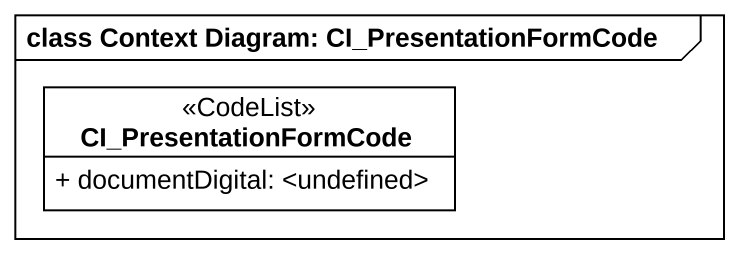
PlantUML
@startuml
mainframe class Context Diagram: CI_PresentationFormCode
hide circle
hide empty members
skinparam classAttributeIconSize 0
class CI_PresentationFormCode <<CodeList>> #FFFFFF {
  + documentDigital: <undefined>
}
@enduml
